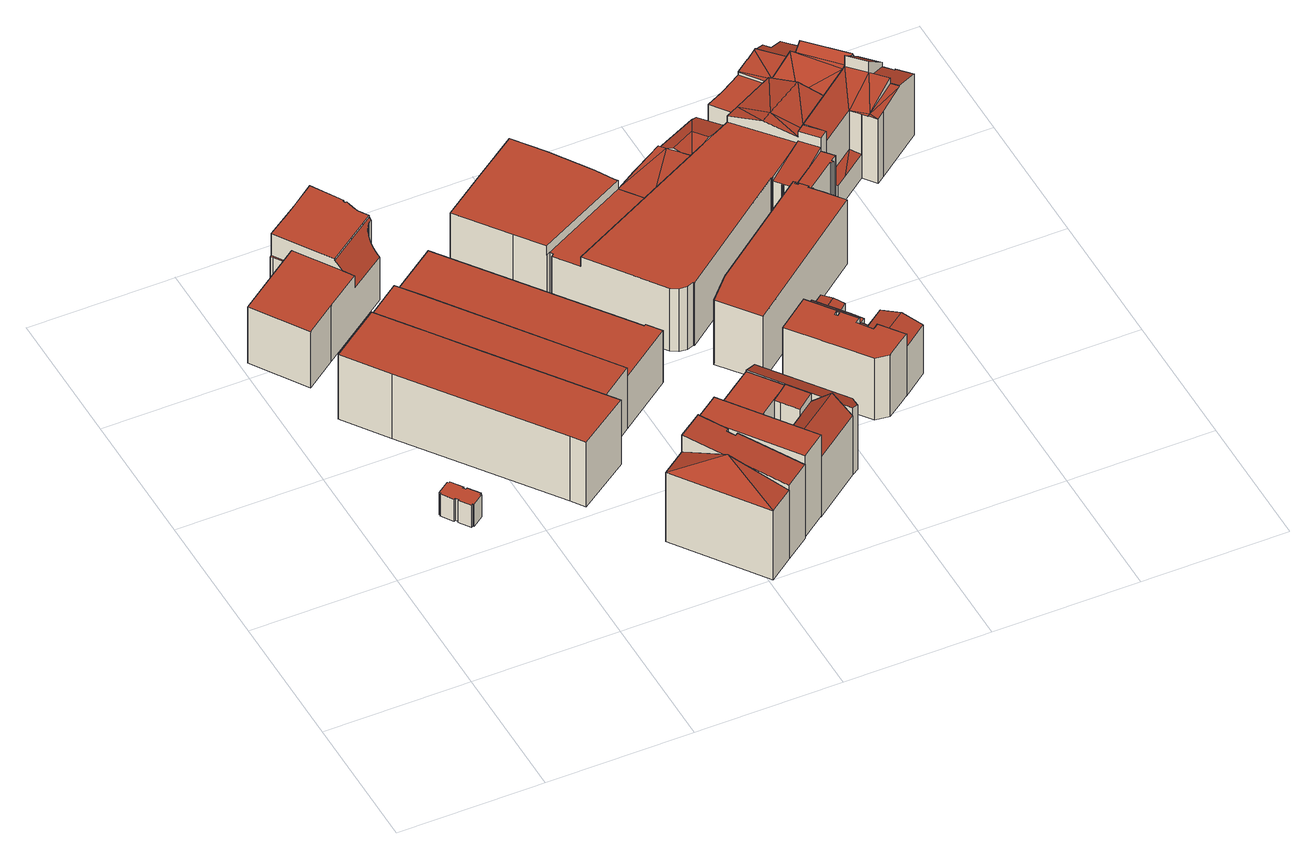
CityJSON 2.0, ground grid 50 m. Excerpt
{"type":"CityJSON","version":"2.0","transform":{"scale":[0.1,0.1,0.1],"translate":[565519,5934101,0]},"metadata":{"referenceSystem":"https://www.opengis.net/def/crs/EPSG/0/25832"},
"CityObjects":{
"building1":{"type":"Building","attributes":{"Gemeindeschluessel":"02000000","Geometrietyp2DReferenz":"3000","function":"51009_1610","roofType":"1000","measuredHeight":9},"geometry":[{"type":"MultiSurface","lod":"2","boundaries":[[[0,1,2,3,4,5,6,7,8,9,10,11,12,13,14,15,16,17,18,19]],[[20,21,22,23,24,25,26,27,28,29,30,31,32,33,34,35,36,37,38,39]],[[39,38,1,0]],[[38,37,2,1]],[[37,36,3,2]],[[36,35,4,3]],[[35,34,5,4]],[[34,33,6,5]],[[33,32,7,6]],[[32,31,8,7]],[[31,30,9,8]],[[30,29,10,9]],[[29,28,11,10]],[[28,27,12,11]],[[27,26,13,12]],[[26,25,14,13]],[[25,24,15,14]],[[24,23,16,15]],[[23,22,17,16]],[[22,21,18,17]],[[21,20,19,18]],[[20,39,0,19]]],"semantics":{"surfaces":[{"type":"GroundSurface"},{"type":"RoofSurface"},{"type":"WallSurface"}],"values":[0,1,2,2,2,2,2,2,2,2,2,2,2,2,2,2,2,2,2,2,2,2]}}]},
"building2":{"type":"Building","attributes":{"Gemeindeschluessel":"02000000","Geometrietyp2DReferenz":"3000","function":"31001_2010","roofType":"1000","measuredHeight":26.46,"storeysAboveGround":6},"geometry":[{"type":"MultiSurface","lod":"2","boundaries":[[[40,41,42,43,44]],[[40,45,46,41]],[[47,48,49]],[[50,51,52,53]],[[54,55,56,57]],[[58,59,60,61]],[[61,60,62,63]],[[63,62,64,65]],[[65,64,66,67]],[[67,66,68,69]],[[69,68,70,71]],[[72,73,74,75]],[[75,74,76,77]],[[77,76,78,79]],[[80,81,82,83]],[[83,82,84,85]],[[85,84,86,87]],[[88,89,90]],[[88,91,92]],[[93,44,43,94]],[[95,96,97,98]],[[98,97,99,100]],[[101,102,103,104]],[[104,103,105,106]],[[106,105,107,108]],[[109,110,111,112]],[[112,111,113,114]],[[114,113,115,116]],[[117,118,119,120]],[[71,70,49,48,121,122]],[[58,61,63,65,67,69,71,122,123,124,125,93,94,50,53,72,75,77,79,95,98,100,80,83,85,87,126,101,104,106,108,54,57,109,112,114,116,117,120]],[[127,128,115,113,111,110,56,55,129,130,52,51,131]],[[45,125,124,132]],[[93,125,45,40,44]],[[132,124,123,133]],[[47,134,127,131,42,41,46]],[[135,129,55,54,108,107]],[[117,116,115,128,136,118]],[[102,101,126,137]],[[126,87,86,92,91,137]],[[81,80,100,99]],[[96,95,79,78]],[[59,58,120,119]],[[136,128,127,134]],[[56,110,109,57]],[[130,129,135,90,89,138]],[[72,53,52,130,138,73]],[[50,94,43,42,131,51]],[[133,123,122,121]],[[102,137,91,88,90,135,107,105,103]],[[96,78,76,74,73,138,89,88,92,86,84,82,81,99,97]],[[136,134,47,49,70,68,66,64,62,60,59,119,118]],[[133,121,48,47,46,45,132]]],"semantics":{"surfaces":[{"type":"RoofSurface"},{"type":"WallSurface"},{"type":"GroundSurface"}],"values":[0,1,1,1,1,1,1,1,1,1,1,1,1,1,1,1,1,1,1,1,1,1,1,1,1,1,1,1,1,1,2,0,1,1,1,1,1,1,1,1,1,1,1,1,1,1,1,1,1,0,0,0,0]}}]},
"building3":{"type":"Building","attributes":{"Gemeindeschluessel":"02000000","Geometrietyp2DReferenz":"3000","function":"31001_2010","roofType":"1000","measuredHeight":26.44,"storeysAboveGround":5},"geometry":[{"type":"MultiSurface","lod":"2","boundaries":[[[139,140,141,142]],[[142,141,143,144]],[[145,146,147,148]],[[149,150,151,152]],[[152,151,153,154]],[[155,156,140,139]],[[157,158,159,160]],[[150,149,161,162]],[[154,153,156,155]],[[162,161,148,147]],[[146,145,160,159]],[[158,157,144,143]],[[144,157,160,145,148,161,149,152,154,155,139,142]],[[158,143,141,140,156,153,151,150,162,147,146,159]]],"semantics":{"surfaces":[{"type":"WallSurface"},{"type":"GroundSurface"},{"type":"RoofSurface"}],"values":[0,0,0,0,0,0,0,0,0,0,0,0,1,2]}}]},
"building4":{"type":"Building","attributes":{"Gemeindeschluessel":"02000000","Geometrietyp2DReferenz":"3000","function":"31001_2010","roofType":"1000","measuredHeight":25.02,"storeysAboveGround":6},"geometry":[{"type":"MultiSurface","lod":"2","boundaries":[[[163,164,165,166]],[[166,165,167,168]],[[169,170,171,172]],[[172,171,173,174]],[[174,173,175,176]],[[177,178,179,180]],[[180,179,164,163]],[[170,169,168,167]],[[176,175,181,182]],[[182,181,178,177]],[[182,177,180,163,166,168,169,172,174,176]],[[178,181,175,173,171,170,167,165,164,179]]],"semantics":{"surfaces":[{"type":"WallSurface"},{"type":"GroundSurface"},{"type":"RoofSurface"}],"values":[0,0,0,0,0,0,0,0,0,0,1,2]}}]},
"building5":{"type":"Building","attributes":{"Gemeindeschluessel":"02000000","Geometrietyp2DReferenz":"3000","function":"31001_2010","roofType":"4000","measuredHeight":39.15,"storeysAboveGround":7},"geometry":[{"type":"MultiSurface","lod":"2","boundaries":[[[183,184,185,186,187]],[[188,184,183]],[[184,189,185]],[[188,190,189,184]],[[191,187,186,192]],[[193,189,190,194]],[[191,192,193,194]],[[191,194,190,188,183,187]],[[193,192,186,185,189]]],"semantics":{"surfaces":[{"type":"RoofSurface"},{"type":"WallSurface"},{"type":"GroundSurface"}],"values":[0,0,0,0,1,1,2,1,1]}}]},
"building6":{"type":"Building","attributes":{"Gemeindeschluessel":"02000000","Geometrietyp2DReferenz":"3000","function":"31001_2010","roofType":"1000","measuredHeight":21.31,"storeysAboveGround":6},"geometry":[{"type":"MultiSurface","lod":"2","boundaries":[[[195,196,197,198]],[[198,197,199,200]],[[200,199,201,202]],[[203,204,196,195]],[[205,206,207,208]],[[209,210,204,203]],[[208,207,210,209]],[[206,205,202,201]],[[202,205,208,209,203,195,198,200]],[[206,201,199,197,196,204,210,207]]],"semantics":{"surfaces":[{"type":"WallSurface"},{"type":"GroundSurface"},{"type":"RoofSurface"}],"values":[0,0,0,0,0,0,0,0,1,2]}}]},
"building7":{"type":"Building","attributes":{"Gemeindeschluessel":"02000000","Geometrietyp2DReferenz":"3000","function":"31001_2310","roofType":"1000","measuredHeight":35,"storeysAboveGround":6},"geometry":[{"type":"MultiSurface","lod":"2","boundaries":[[[193,211,212,192]],[[193,213,214,211]],[[214,213,215,216]],[[217,216,215,218]],[[217,218,219,220]],[[219,221,222,220]],[[222,221,223,224]],[[212,224,223,192]],[[193,192,223,221,219,218,215,213]],[[211,214,216,217,220,222,224,212]]],"semantics":{"surfaces":[{"type":"WallSurface"},{"type":"GroundSurface"},{"type":"RoofSurface"}],"values":[0,0,0,0,0,0,0,0,1,2]}}]},
"building8":{"type":"Building","attributes":{"Gemeindeschluessel":"02000000","Geometrietyp2DReferenz":"3000","function":"31001_2010","roofType":"1000","measuredHeight":33.2,"storeysAboveGround":5},"geometry":[{"type":"MultiSurface","lod":"2","boundaries":[[[225,226,227,228]],[[225,229,230,226]],[[230,229,231,232]],[[227,232,231,228]],[[225,228,231,229]],[[227,226,230,232]]],"semantics":{"surfaces":[{"type":"WallSurface"},{"type":"GroundSurface"},{"type":"RoofSurface"}],"values":[0,0,0,0,1,2]}}]},
"building9":{"type":"Building","attributes":{"Gemeindeschluessel":"02000000","Geometrietyp2DReferenz":"3000","function":"31001_2310","roofType":"3100","measuredHeight":30.67,"storeysAboveGround":5},"geometry":[{"type":"MultiSurface","lod":"2","boundaries":[[[233,234,235,236,237]],[[238,239,240,241,242,243]],[[244,245,246,236]],[[236,246,247,237]],[[237,247,248,249]],[[233,250,251,234]],[[234,251,252,253]],[[242,241,254]],[[255,240,239,256]],[[257,238,243,244]],[[254,241,240,255,258,259,260,261,262,263,264,265]],[[266,267,268,233,237,249,269,264,263,262,261,260],[270,257,244,236,235,234,253,271]],[[270,271,272,256,239,238,257]],[[267,266,260,259,273,274]],[[268,267,274,275,250,233]],[[252,272,271,253]],[[244,243,242,245]],[[248,276,265,264,269,249]],[[274,273,259,258,277,275]],[[275,277,258,255,256,272,252,251,250]],[[247,246,245,242,254,265,276,248]]],"semantics":{"surfaces":[{"type":"RoofSurface"},{"type":"WallSurface"},{"type":"GroundSurface"}],"values":[0,0,1,1,1,1,1,1,1,1,1,2,1,1,1,1,1,1,0,0,0]}}]},
"building10":{"type":"Building","attributes":{"Gemeindeschluessel":"02000000","Geometrietyp2DReferenz":"3000","function":"31001_2310","roofType":"2100","measuredHeight":27.57,"storeysAboveGround":5},"geometry":[{"type":"MultiSurface","lod":"2","boundaries":[[[264,278,279,280]],[[281,282,283,260]],[[260,283,278,264]],[[284,285,282,281]],[[285,284,280,279]],[[280,284,281,260,264]],[[285,279,278,283,282]]],"semantics":{"surfaces":[{"type":"WallSurface"},{"type":"GroundSurface"},{"type":"RoofSurface"}],"values":[0,0,0,0,0,1,2]}}]},
"building11":{"type":"Building","attributes":{"Gemeindeschluessel":"02000000","Geometrietyp2DReferenz":"3000","function":"31001_2310","roofType":"1000","measuredHeight":25.12,"storeysAboveGround":6},"geometry":[{"type":"MultiSurface","lod":"2","boundaries":[[[286,287,288,289]],[[289,288,290,291]],[[291,290,292,293]],[[293,292,294,295]],[[296,297,298,299]],[[300,301,302,303]],[[304,305,301,300]],[[306,307,305,304]],[[303,302,307,306]],[[308,296,299,309,310,311,286,289,291,293,295,312,313],[300,303,306,304]],[[314,298,297,315,316,317,294,292,290,288,287,318,319],[301,305,307,302]],[[309,299,298,314,319,310]],[[296,308,313,316,315,297]],[[317,316,313,312,295,294]],[[319,318,287,286,311,310]]],"semantics":{"surfaces":[{"type":"WallSurface"},{"type":"GroundSurface"},{"type":"RoofSurface"}],"values":[0,0,0,0,0,0,0,0,0,1,2,0,0,0,0]}}]},
"building12":{"type":"Building","attributes":{"Gemeindeschluessel":"02000000","Geometrietyp2DReferenz":"3000","function":"31001_2010","roofType":"1000","measuredHeight":26.27,"storeysAboveGround":7},"geometry":[{"type":"MultiSurface","lod":"2","boundaries":[[[320,321,322,323]],[[323,322,324,325]],[[325,324,326,327]],[[327,326,328,329]],[[329,328,330,331]],[[331,330,332,333]],[[333,332,334,335]],[[335,334,336,337]],[[337,336,338,339]],[[339,338,340,341]],[[341,340,342,343]],[[344,345,342,340,338,336,334,332,330,328,326,324,322,321]],[[346,320,323,325,327,329,331,333,335,337,339,341,343,347]],[[346,347,345,344]],[[320,346,344,321]],[[347,343,342,345]]],"semantics":{"surfaces":[{"type":"WallSurface"},{"type":"RoofSurface"},{"type":"GroundSurface"}],"values":[0,0,0,0,0,0,0,0,0,0,0,1,2,0,0,0]}}]},
"building13":{"type":"Building","attributes":{"Gemeindeschluessel":"02000000","Geometrietyp2DReferenz":"3000","function":"31001_2010","roofType":"3100","measuredHeight":21.82,"storeysAboveGround":5},"geometry":[{"type":"MultiSurface","lod":"2","boundaries":[[[348,349,350,351]],[[352,353,354,349,348]],[[355,352,353,352]],[[356,357,358,359]],[[360,361,362,363]],[[364,365,366,363,362,367,368]],[[364,368,369,370,371,356,359,372,373,374]],[[375,355,352,348,351,376]],[[374,373,377,378,379]],[[365,364,374,379]],[[377,373,372,380]],[[371,370,354,353,352]],[[372,359,358,361,360,380]],[[356,371,352,355,375,357]],[[370,369,350,349,354]],[[369,368,367,376,351,350]],[[366,365,379,378]],[[366,378,377,380,360,363]],[[375,376,367,362,361,358,357]]],"semantics":{"surfaces":[{"type":"RoofSurface"},{"type":"WallSurface"},{"type":"GroundSurface"}],"values":[0,0,0,1,1,1,2,1,1,1,1,1,1,1,1,1,0,0,0]}}]},
"building14":{"type":"Building","attributes":{"Gemeindeschluessel":"02000000","Geometrietyp2DReferenz":"3000","function":"31001_2050","roofType":"1000","measuredHeight":34.92,"storeysAboveGround":6},"geometry":[{"type":"MultiSurface","lod":"2","boundaries":[[[381,382,383,384,385,386,387,388,389]],[[390,391,392,393]],[[394,392,391,395,396,397]],[[398,391,399,400,401]],[[402,403,400,399]],[[404,405,400,403]],[[405,406,407,408,409,401,400]],[[408,410,411,412,413,414,415]],[[412,416,417,418,419,420]],[[421,422,423]],[[424,425,426,427,428,429,430,431,432,433,434,435,436,437]],[[438,439,422]],[[421,438,422]],[[440,438,421]],[[441,439,438]],[[442,441,438]],[[440,442,438]],[[443,444,445,446]],[[444,447,448,449,445]],[[450,441,442]],[[451,452,447,444]],[[453,454,455,456,457,458,459,460,461]],[[462,463,464,465,466]],[[467,468,469]],[[470,467,469]],[[471,472,473,474,461,475]],[[467,476,468]],[[477,465,464]],[[473,478,479,480,474]],[[481,482,483]],[[484,481,483]],[[485,486,484,483]],[[487,484,488]],[[489,481,484]],[[490,491,492,484]],[[487,493,494,490,484]],[[472,495,496,497,498,478]],[[499,500,501,502]],[[384,503,504,385]],[[505,506,500,499]],[[393,383,382,390]],[[507,389,388,508]],[[508,388,387,509]],[[509,387,386,510]],[[511,512,513,514]],[[514,513,515,516]],[[516,515,517,518]],[[518,517,519,520]],[[521,397,396,522]],[[398,395,391]],[[402,523,403]],[[406,524,407]],[[436,525,437]],[[526,525,527,528]],[[528,527,529,530]],[[415,409,408]],[[412,411,416]],[[412,420,413]],[[436,435,531]],[[532,433,432]],[[533,430,429,534]],[[534,429,428,535]],[[535,428,427,536]],[[536,427,426,537]],[[537,426,425,538]],[[538,425,424,539]],[[431,540,432]],[[541,532,542,543]],[[543,542,544,545]],[[545,544,546,547]],[[547,546,548,549]],[[549,548,550,551]],[[551,550,552,553]],[[553,552,554,555]],[[556,557,558,559]],[[559,558,560,561]],[[561,560,562,563]],[[444,443,564]],[[417,564,443,446,418]],[[565,449,448,566]],[[465,483,567,466]],[[444,468,451]],[[568,458,457,569]],[[569,457,456,570]],[[570,456,455,571]],[[571,455,454,572]],[[461,460,475]],[[573,463,462,574]],[[482,476,467]],[[477,485,483,465]],[[486,488,484]],[[575,481,489,576]],[[492,576,489,484]],[[577,494,493,578]],[[495,472,471,482]],[[478,498,479]],[[579,497,496,481,575]],[[495,482,481,496]],[[580,581,582,583]],[[491,584,576,492]],[[585,586,587,588]],[[555,554,589,590]],[[531,435,434,591,592,440,421,423,410,408,407,524]],[[572,454,453,480,479,498,497,579,581,580]],[[522,396,395,398,401,409,415,414,593]],[[577,578,594,573,574,541,543,545,547,549,551,553,555,590,556,559,561,563,533,534,535,536,537,538,539,526,528,530,511,514,516,518,520,507,508,509,510,505,499,502,595,596,585,588,597,598,521,522,593,599,565,566,568,569,570,571,572,580,583,600]],[[529,527,525,436,531,524,406,404,601,519,517,515,513,512]],[[391,390,523,402]],[[503,384,597,588,587]],[[598,597,384,383,393,392,394]],[[507,520,519,601,381,389]],[[601,404,403,523,390,382,381]],[[529,512,511,530]],[[565,599,419,418,446,445,449]],[[541,574,462,602,591,434,433,532]],[[568,566,448,447,452,459,458]],[[467,470,450,442,440,592,603]],[[573,594,485,477,464,463]],[[594,578,493,487,488,486,485]],[[577,600,604,584,491,490,494]],[[586,585,596,605]],[[605,596,595,606]],[[604,600,583,582]],[[472,478,473]],[[453,461,474,480]],[[451,468,476,482,471,475,460,459,452]],[[602,462,466,567,607]],[[439,441,450,470,469,564]],[[557,556,590,589]],[[533,563,562,540,431,430]],[[439,564,417,416,411,410,423,422]],[[599,593,414,413,420,419]],[[526,539,424,437,525]],[[404,406,405]],[[391,402,399]],[[521,598,394,397]],[[505,510,386,385,504,506]],[[606,595,502,501]],[[604,582,581,579,575,576,584]],[[469,468,444,564]],[[467,603,607,567,483,482]],[[602,607,603,592,591]],[[557,589,554,552,550,548,546,544,542,532,432,540,562,560,558]],[[606,501,500,506,504,503,587,586,605]]],"semantics":{"surfaces":[{"type":"RoofSurface"},{"type":"WallSurface"},{"type":"GroundSurface"}],"values":[0,0,0,0,0,0,0,0,0,0,0,0,0,0,0,0,0,0,0,0,0,0,0,0,0,0,0,0,0,0,0,0,0,0,0,0,0,1,1,1,1,1,1,1,1,1,1,1,1,1,1,1,1,1,1,1,1,1,1,1,1,1,1,1,1,1,1,1,1,1,1,1,1,1,1,1,1,1,1,1,1,1,1,1,1,1,1,1,1,1,1,1,1,1,1,1,1,1,1,1,1,1,1,1,1,2,0,0,1,1,1,1,1,1,1,1,1,1,1,1,1,1,1,1,1,1,1,1,1,1,1,1,1,1,1,1,1,1,0,0,0,0,0,0]}}]}
},
"vertices":[
[264,694,53],[268,689,53],[272,692,53],[299,653,53],[295,650,53],[302,641,53],[306,644,53],[334,605,53],[329,601,53],[332,597,53],[293,569,53],[290,573,53],[284,568,53],[257,606,53],[261,609,53],[254,619,53],[250,616,53],[222,656,53],[226,659,53],[222,664,53],[222,664,143],[226,659,143],[222,656,143],[250,616,143],[254,619,143],[261,609,143],[257,606,143],[284,568,143],[290,573,143],[293,569,143],[332,597,143],[329,601,143],[334,605,143],[306,644,143],[302,641,143],[295,650,143],[299,653,143],[272,692,143],[268,689,143],[264,694,143],
[236,1692,221],[239,1694,221],[201,1754,221],[195,1750,221],[200,1743,221],[236,1692,275],[239,1694,275],[335,1547,275],[359,1509,275],[359,1509,222],[263,1796,46],[263,1796,311],[316,1833,311],[316,1833,46],[458,1787,46],[458,1787,311],[460,1777,311],[460,1777,46],[484,1671,46],[484,1671,293],[477,1660,287],[477,1660,46],[474,1648,277],[474,1648,46],[473,1635,265],[473,1635,46],[476,1622,251],[476,1622,46],[481,1611,236],[481,1611,46],[489,1601,221],[489,1601,46],[406,1897,46],[406,1897,244],[409,1899,243],[409,1899,46],[412,1894,243],[412,1894,46],[415,1895,242],[415,1895,46],[423,1884,46],[423,1884,242],[420,1882,243],[420,1882,46],[422,1879,243],[422,1879,46],[428,1877,241],[428,1877,46],[439,1838,245],[433,1834,247],[433,1834,245],[448,1845,245],[448,1845,241],[200,1743,46],[195,1750,46],[419,1895,46],[419,1895,241],[423,1893,240],[423,1893,46],[424,1888,241],[424,1888,46],[456,1831,46],[456,1831,245],[458,1817,245],[458,1817,46],[460,1806,245],[460,1806,46],[463,1788,245],[463,1788,46],[466,1778,46],[466,1778,311],[471,1752,311],[471,1752,46],[477,1731,311],[477,1731,46],[488,1712,311],[488,1712,46],[503,1688,46],[503,1688,295],[492,1680,296],[492,1680,46],[238,1423,275],[238,1423,46],[129,1344,46],[9,1529,46],[236,1692,46],[449,1844,46],[321,1568,311],[499,1694,311],[461,1788,311],[398,1892,311],[201,1754,311],[9,1529,275],[129,1344,275],[321,1568,305],[461,1788,245],[499,1694,305],[449,1844,245],[398,1892,247],
[144,1189,41],[144,1189,305],[223,1246,305],[223,1246,41],[249,1264,305],[249,1264,41],[412,1185,41],[412,1185,305],[421,1174,305],[421,1174,41],[817,630,41],[817,630,305],[639,509,305],[639,509,41],[607,553,305],[607,553,41],[251,1041,41],[251,1041,305],[319,1314,41],[319,1314,305],[319,1313,305],[319,1313,41],[539,1010,41],[539,1010,305],
[319,1313,45],[319,1313,296],[436,1398,296],[436,1398,45],[493,1321,296],[493,1321,45],[901,759,45],[901,759,296],[785,674,296],[785,674,45],[685,810,296],[685,810,45],[677,822,296],[677,822,45],[421,1174,45],[421,1174,296],[412,1185,296],[412,1185,45],[539,1010,296],[539,1010,45],
[802,296,291],[950,179,400],[887,355,292],[885,357,290],[801,297,290],[1014,1,291],[1099,61,290],[1015,0,290],[801,297,9],[885,357,9],[1099,61,9],[1015,0,9],
[436,1398,46],[436,1398,259],[471,1424,259],[471,1424,46],[614,1526,259],[614,1526,46],[1048,939,259],[1048,939,46],[493,1321,46],[493,1321,259],[1054,943,46],[1054,943,259],[1089,895,259],[1089,895,46],[901,759,46],[901,759,259],
[1099,61,311],[885,357,359],[1182,122,9],[1182,122,311],[1048,308,9],[1048,308,341],[1038,302,341],[1038,302,9],[1020,327,9],[1020,327,345],[1029,334,9],[1029,334,345],[969,417,9],[969,417,359],
[1182,122,15],[1182,122,347],[969,417,347],[969,417,15],[1267,183,15],[1267,183,347],[1053,477,15],[1053,477,347],
[1184,297,12],[1187,300,12],[1134,371,12],[1185,409,12],[1131,369,12],[1253,434,278],[1294,379,278],[1351,421,285],[1299,492,285],[1272,472,282],[1241,450,278],[1241,450,12],[1241,450,282],[1185,409,282],[1131,369,282],[1053,477,282],[1053,477,12],[1184,297,254],[1187,300,254],[1187,299,254],[1187,299,12],[1299,492,282],[1351,421,254],[1294,379,254],[1253,434,12],[1393,363,318],[1434,307,254],[1434,307,12],[1393,363,12],[1351,421,12],[1299,492,12],[1221,599,12],[1221,599,282],[1376,264,12],[1267,183,12],[1225,240,12],[1163,557,12],[1294,379,12],[1294,378,12],[1294,378,254],[1376,264,254],[1267,183,254],[1225,240,318],[1163,557,282],[1335,321,318],
[1221,599,287],[1268,636,261],[1268,636,12],[1458,323,12],[1458,323,275],[1434,307,287],[1465,372,12],[1465,372,259],
[1508,788,52],[1508,788,304],[1621,637,304],[1621,637,52],[1604,625,304],[1604,625,52],[1638,576,304],[1638,576,52],[1657,589,304],[1657,589,52],[1631,449,52],[1631,449,304],[1582,456,304],[1582,456,52],[1571,694,52],[1571,694,304],[1561,686,304],[1561,686,52],[1578,685,52],[1578,685,304],[1568,677,52],[1568,677,304],[1683,487,52],[1439,647,52],[1396,703,52],[1397,704,52],[1715,511,52],[1716,511,52],[1439,647,304],[1683,487,304],[1716,511,304],[1715,511,304],[1397,704,304],[1396,703,304],
[1262,899,46],[1262,899,309],[1339,980,309],[1339,980,46],[1710,1264,309],[1710,1264,46],[1715,1258,309],[1715,1258,46],[1710,1254,309],[1710,1254,46],[1717,1246,309],[1717,1246,46],[1722,1250,309],[1722,1250,46],[1743,1225,309],[1743,1225,46],[1738,1221,309],[1738,1221,46],[1744,1214,309],[1744,1214,46],[1772,1180,309],[1772,1180,46],[1804,1138,309],[1804,1138,46],[1362,768,309],[1819,1118,309],[1362,768,46],[1819,1118,46],
[1577,787,230],[1626,824,230],[1600,859,224],[1552,822,224],[1604,752,223],[1616,762,223],[1650,791,224],[1629,719,223],[1658,679,51],[1658,679,253],[1641,666,253],[1641,666,51],[1654,649,249],[1654,649,253],[1627,629,253],[1627,629,249],[1716,511,51],[1716,511,249],[1671,570,269],[1508,788,253],[1508,788,51],[1600,859,51],[1650,791,51],[1604,752,51],[1654,648,51],[1719,696,51],[1806,578,51],[1629,719,253],[1552,822,253],[1719,696,249],[1763,637,269],[1806,578,249],[1654,648,249],
[991,1254,264],[1313,1420,264],[1245,1511,264],[1244,1511,264],[923,1346,264],[924,1344,264],[935,1351,264],[943,1341,264],[933,1332,264],[1313,1420,263],[1438,1574,299],[1248,1513,264],[1245,1511,263],[1315,1546,278],[1421,1595,299],[1412,1591,297],[1392,1582,293],[1421,1595,288],[1454,1556,309],[1534,1597,309],[1567,1662,291],[1470,1538,299],[1492,1512,285],[1547,1540,302],[1572,1553,309],[1596,1566,302],[1652,1594,285],[1645,1602,285],[1587,1671,285],[1652,1594,303],[1697,1617,303],[1694,1620,296],[1638,1695,137],[1628,1690,137],[1587,1671,133],[1697,1617,296],[1839,1691,296],[1778,1773,296],[1703,1727,296],[1638,1695,296],[1727,1506,349],[1697,1617,327],[1652,1594,327],[1686,1291,286],[1682,1287,285],[1686,1283,285],[1690,1287,286],[1710,1264,286],[1715,1258,286],[1710,1254,285],[1711,1253,285],[1785,1309,298],[1849,1358,310],[1851,1359,310],[1802,1417,310],[1755,1382,302],[1666,1314,286],[1764,1529,349],[1839,1691,327],[1802,1417,327],[1898,1613,349],[1831,1440,327],[1839,1691,308],[1853,1698,311],[1779,1774,308],[1778,1773,308],[1855,1819,328],[1822,1798,319],[1821,1799,319],[1956,1536,327],[1936,1740,329],[1859,1822,329],[2019,1784,292],[2002,1802,292],[2005,1806,291],[1960,1854,291],[1913,1822,311],[1897,1846,309],[1859,1822,325],[1936,1740,325],[1954,1750,318],[1877,1379,146],[1902,1346,142],[1936,1372,142],[2002,1475,146],[1876,1379,146],[2045,1604,349],[1936,1740,355],[1898,1613,303],[1956,1536,303],[2056,1613,288],[2091,1639,355],[2095,1642,361],[1980,1763,361],[1936,1740,288],[2056,1613,355],[2028,1441,142],[2108,1652,336],[2128,1668,297],[2019,1784,297],[2109,1557,349],[2056,1613,349],[2002,1475,305],[2049,1430,308],[2028,1441,305],[2041,1424,305],[2061,1398,307],[2041,1424,307],[2156,1506,349],[2176,1483,324],[2177,1484,325],[2156,1506,325],[2062,1397,307],[2088,1417,311],[2056,1613,394],[2109,1557,394],[2181,1612,313],[2128,1668,313],[729,1608,45],[729,1608,299],[882,1717,299],[882,1717,45],[1244,1511,299],[923,1346,299],[854,1439,45],[854,1439,299],[933,1332,45],[943,1341,45],[935,1351,45],[924,1344,45],[1248,999,45],[1248,999,302],[1244,1003,302],[1244,1003,45],[1222,994,302],[1222,994,45],[1194,997,302],[1194,997,45],[1169,1012,302],[1169,1012,45],[1392,1582,45],[1412,1591,45],[1492,1512,299],[1652,1594,302],[1666,1314,302],[1666,1314,45],[1662,1311,302],[1662,1311,45],[1660,1314,302],[1660,1314,45],[1802,1417,302],[1849,1358,298],[1710,1254,45],[1715,1258,45],[1710,1264,45],[1690,1287,45],[1686,1283,45],[1682,1287,45],[1686,1291,45],[1711,1253,298],[1849,1358,45],[1880,1321,298],[1880,1321,45],[1859,1306,298],[1859,1306,45],[1863,1300,298],[1863,1300,45],[1856,1295,298],[1856,1295,45],[1852,1300,298],[1852,1300,45],[1753,1226,298],[1753,1226,45],[1756,1222,298],[1756,1222,45],[1738,1221,45],[1738,1221,298],[1743,1225,298],[1743,1225,45],[1722,1250,298],[1722,1250,45],[1717,1246,298],[1717,1246,45],[1839,1691,303],[1821,1799,45],[1822,1798,45],[1876,1379,305],[1897,1846,45],[1913,1822,45],[1960,1854,45],[2005,1806,45],[2002,1802,45],[1902,1346,45],[1877,1379,45],[2109,1557,328],[2156,1506,328],[2088,1417,45],[2062,1397,45],[2181,1612,297],[2209,1582,45],[2209,1582,297],[2213,1586,295],[2213,1586,45],[2177,1484,328],[1201,1585,45],[1201,1585,299],[1236,1524,299],[1236,1524,45],[1744,1214,298],[1744,1214,45],[1851,1359,349],[1802,1417,349],[1628,1690,45],[2028,1441,45],[1035,1824,45],[1111,1721,45],[1244,1511,45],[1315,1546,45],[1703,1727,45],[2254,1542,45],[991,1254,302],[1877,1379,349],[1831,1440,349],[2254,1542,295],[1111,1721,299],[1035,1824,299],[1831,1439,349]
]}
